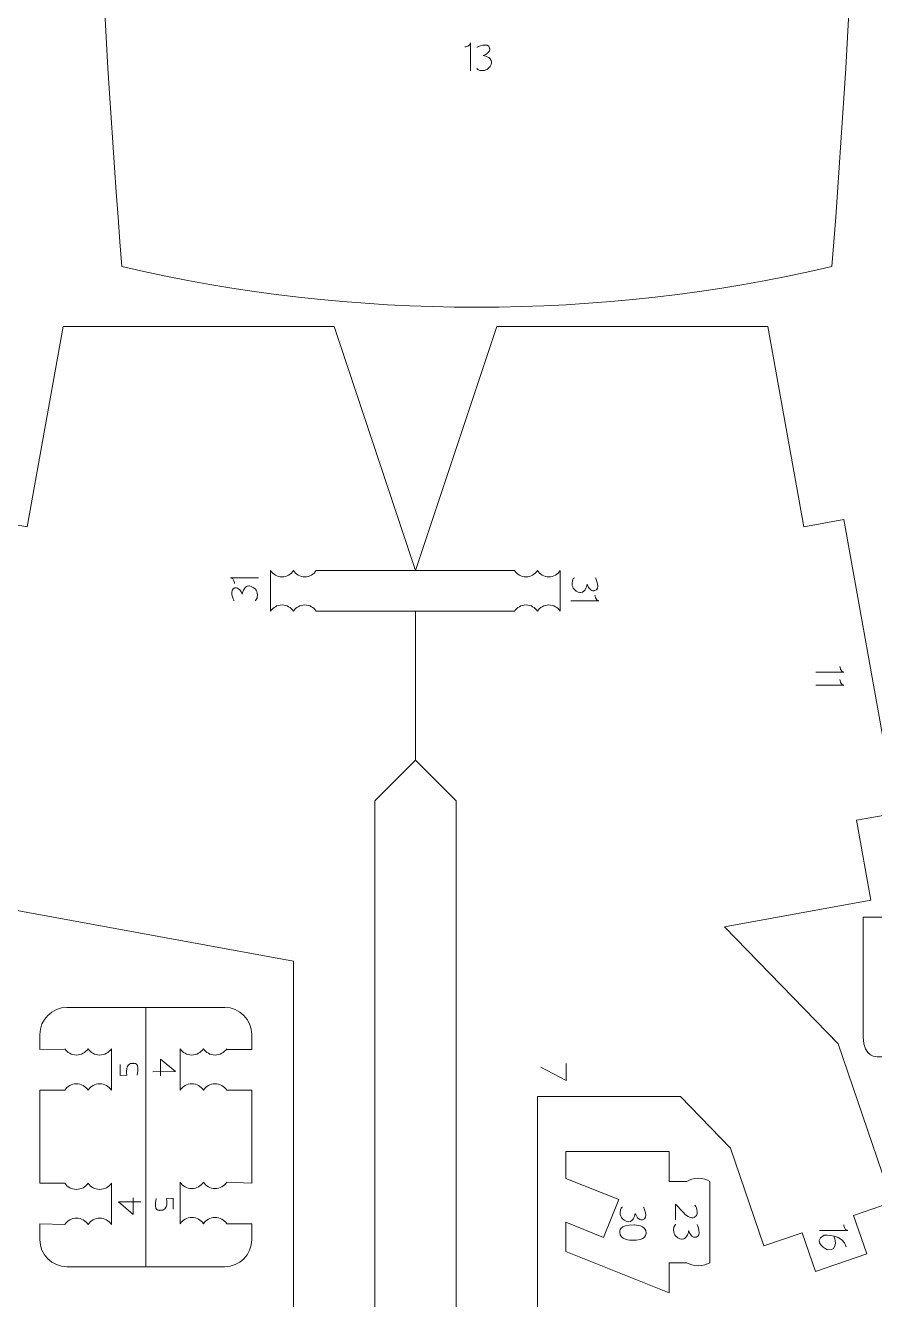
# Model space of a CAD drawing. Header units: centimetres. Extents: x -25 to 25, y -32.5 to 32.5.
# Drawn here: x -7.26 to -0.93, y -14.04 to -4.55 of the extents above; entities that cross this region are included whole.
import ezdxf

# ---------------------------------------------------------------- set-up
doc = ezdxf.new("R2010")
doc.units = ezdxf.units.CM
doc.header["$MEASUREMENT"] = 0
doc.layers.add('Capa 1', color=7, linetype='Continuous')

msp = doc.modelspace()

# ---------------------------------------------------------------- linework, layer by layer
at = {"layer": 'Capa 1', "color": 250, "lineweight": 9}
for points, knots in [([(-6.77172, -0.4231), (-6.77425, -2.39852), (-6.69649, -4.37306), (-6.53858, -6.34217), (-6.53858, -6.34217), (-4.79754, -6.74624), (-2.98788, -6.74636), (-1.24687, -6.34217), (-1.24687, -6.34217), (-1.08897, -4.37306), (-1.01119, -2.39852), (-1.01375, -0.4231), (-1.01375, -0.4231), (-1.01375, -0.4231), (-6.77172, -0.4231), (-6.77172, -0.4231)], [0, 0, 0, 0, 0.2, 0.2, 0.2, 0.2, 0.4, 0.4, 0.4, 0.4, 0.6, 0.6, 0.6, 0.6, 1, 1, 1, 1]), ([(-5.08966, -18.70892), (-5.08966, -18.70892), (-4.35054, -18.70894), (-4.35054, -18.70894), (-4.35054, -18.70894), (-4.35054, -18.70894), (-4.95666, -20.93131), (-4.95666, -20.93131), (-4.95666, -20.93131), (-4.95666, -20.93131), (-5.46175, -20.93131), (-5.46175, -20.93131), (-5.46175, -20.93131), (-5.46175, -20.93131), (-5.46175, -20.62825), (-5.46175, -20.62825), (-5.46175, -20.62825), (-5.46175, -20.62825), (-5.76478, -20.62825), (-5.76478, -20.62825), (-5.76478, -20.62825), (-5.76478, -20.62825), (-5.76478, -20.93131), (-5.76478, -20.93131), (-5.76478, -20.93131), (-5.76478, -20.93131), (-6.26987, -20.93131), (-6.26987, -20.93131), (-6.26987, -20.93131), (-6.26987, -20.93131), (-6.26987, -21.23437), (-6.26987, -21.23437), (-6.26987, -21.23437), (-6.26987, -21.23437), (-7.078, -21.23437), (-7.078, -21.23437), (-7.078, -21.23437), (-7.078, -21.23437), (-7.078, -20.93131), (-7.078, -20.93131), (-7.078, -20.93131), (-7.078, -20.93131), (-7.58309, -20.93131), (-7.58309, -20.93131), (-7.58309, -20.93131), (-7.58309, -20.93131), (-7.58309, -19.31503), (-7.58309, -19.31503), (-7.58309, -19.31503), (-7.58309, -19.31503), (-7.88615, -19.31503), (-7.88615, -19.31503), (-7.88615, -19.31503), (-7.88615, -19.31503), (-7.88615, -17.90079), (-7.88615, -17.90079), (-7.88615, -17.90079), (-7.88615, -17.90079), (-7.58309, -17.90079), (-7.58309, -17.90079), (-7.58309, -17.90079), (-7.58309, -17.90079), (-7.58309, -16.68859), (-7.58309, -16.68859), (-7.58309, -16.68859), (-7.58309, -16.68859), (-7.39303, -16.62009), (-7.39303, -16.62009), (-7.39303, -16.62009), (-7.39303, -16.62009), (-7.49579, -16.33498), (-7.49579, -16.33498), (-7.49579, -16.33498), (-7.49579, -16.33498), (-6.73555, -16.06093), (-6.73555, -16.06093), (-6.73555, -16.06093), (-6.73555, -16.06093), (-6.63278, -16.34603), (-6.63278, -16.34603), (-6.63278, -16.34603), (-6.63278, -16.34603), (-5.87253, -16.07197), (-5.87253, -16.07197), (-5.87253, -16.07197), (-5.87253, -16.07197), (-5.92678, -15.5698), (-5.92678, -15.5698), (-5.92678, -15.5698), (-5.92678, -15.5698), (-6.22808, -15.60235), (-6.22808, -15.60235), (-6.22808, -15.60235), (-6.22808, -15.60235), (-6.31487, -14.7989), (-6.31487, -14.7989), (-6.31487, -14.7989), (-6.31487, -14.7989), (-6.01359, -14.76635), (-6.01359, -14.76635), (-6.01359, -14.76635), (-6.01359, -14.76635), (-6.06784, -14.26418), (-6.06784, -14.26418), (-6.06784, -14.26418), (-6.06784, -14.26418), (-5.25971, -14.26418), (-5.25971, -14.26418), (-5.25971, -14.26418), (-5.25971, -14.26418), (-5.25971, -11.51714), (-5.25971, -11.51714), (-5.25971, -11.51714), (-5.25971, -11.51714), (-7.7442, -11.06435), (-7.7442, -11.06435), (-7.7442, -11.06435), (-7.7442, -11.06435), (-7.63715, -10.46778), (-7.63715, -10.46778), (-7.63715, -10.46778), (-7.63715, -10.46778), (-7.93544, -10.41426), (-7.93544, -10.41426), (-7.93544, -10.41426), (-7.93544, -10.41426), (-7.54291, -8.22682), (-7.54291, -8.22682), (-7.54291, -8.22682), (-7.54291, -8.22682), (-7.24463, -8.28034), (-7.24463, -8.28034), (-7.24463, -8.28034), (-7.24463, -8.28034), (-6.977, -6.78892), (-6.977, -6.78892), (-6.977, -6.78892), (-6.977, -6.78892), (-4.95666, -6.78892), (-4.95666, -6.78892), (-4.95666, -6.78892), (-4.95666, -6.78892), (-4.35054, -8.60721), (-4.35054, -8.60721), (-4.35054, -8.60721), (-4.35054, -8.60721), (-5.0895, -8.60723), (-5.0895, -8.60723)], [0, 0, 0, 0, 0.0263158, 0.0263158, 0.0263158, 0.0263158, 0.0526316, 0.0526316, 0.0526316, 0.0526316, 0.0789474, 0.0789474, 0.0789474, 0.0789474, 0.1052632, 0.1052632, 0.1052632, 0.1052632, 0.1315789, 0.1315789, 0.1315789, 0.1315789, 0.1578947, 0.1578947, 0.1578947, 0.1578947, 0.1842105, 0.1842105, 0.1842105, 0.1842105, 0.2105263, 0.2105263, 0.2105263, 0.2105263, 0.2368421, 0.2368421, 0.2368421, 0.2368421, 0.2631579, 0.2631579, 0.2631579, 0.2631579, 0.2894737, 0.2894737, 0.2894737, 0.2894737, 0.3157895, 0.3157895, 0.3157895, 0.3157895, 0.3421053, 0.3421053, 0.3421053, 0.3421053, 0.3684211, 0.3684211, 0.3684211, 0.3684211, 0.3947368, 0.3947368, 0.3947368, 0.3947368, 0.4210526, 0.4210526, 0.4210526, 0.4210526, 0.4473684, 0.4473684, 0.4473684, 0.4473684, 0.4736842, 0.4736842, 0.4736842, 0.4736842, 0.5, 0.5, 0.5, 0.5, 0.5263158, 0.5263158, 0.5263158, 0.5263158, 0.5526316, 0.5526316, 0.5526316, 0.5526316, 0.5789474, 0.5789474, 0.5789474, 0.5789474, 0.6052632, 0.6052632, 0.6052632, 0.6052632, 0.6315789, 0.6315789, 0.6315789, 0.6315789, 0.6578947, 0.6578947, 0.6578947, 0.6578947, 0.6842105, 0.6842105, 0.6842105, 0.6842105, 0.7105263, 0.7105263, 0.7105263, 0.7105263, 0.7368421, 0.7368421, 0.7368421, 0.7368421, 0.7631579, 0.7631579, 0.7631579, 0.7631579, 0.7894737, 0.7894737, 0.7894737, 0.7894737, 0.8157895, 0.8157895, 0.8157895, 0.8157895, 0.8421053, 0.8421053, 0.8421053, 0.8421053, 0.8684211, 0.8684211, 0.8684211, 0.8684211, 0.8947368, 0.8947368, 0.8947368, 0.8947368, 0.9210526, 0.9210526, 0.9210526, 0.9210526, 0.9473684, 0.9473684, 0.9473684, 0.9473684, 1, 1, 1, 1]), ([(-3.61151, -18.70894), (-3.61151, -18.70894), (-4.35054, -18.70894), (-4.35054, -18.70894), (-4.35054, -18.70894), (-4.35054, -18.70894), (-3.74443, -20.93131), (-3.74443, -20.93131), (-3.74443, -20.93131), (-3.74443, -20.93131), (-3.23934, -20.93131), (-3.23934, -20.93131), (-3.23934, -20.93131), (-3.23934, -20.93131), (-3.23934, -20.62825), (-3.23934, -20.62825), (-3.23934, -20.62825), (-3.23934, -20.62825), (-2.93631, -20.62825), (-2.93631, -20.62825), (-2.93631, -20.62825), (-2.93631, -20.62825), (-2.93631, -20.93131), (-2.93631, -20.93131), (-2.93631, -20.93131), (-2.93631, -20.93131), (-2.43122, -20.93131), (-2.43122, -20.93131), (-2.43122, -20.93131), (-2.43122, -20.93131), (-2.43122, -21.23437), (-2.43122, -21.23437), (-2.43122, -21.23437), (-2.43122, -21.23437), (-1.62307, -21.23437), (-1.62307, -21.23437), (-1.62307, -21.23437), (-1.62307, -21.23437), (-1.62307, -20.93131), (-1.62307, -20.93131), (-1.62307, -20.93131), (-1.62307, -20.93131), (-1.118, -20.93131), (-1.118, -20.93131), (-1.118, -20.93131), (-1.118, -20.93131), (-1.118, -19.31503), (-1.118, -19.31503), (-1.118, -19.31503), (-1.118, -19.31503), (-0.81494, -19.31503), (-0.81494, -19.31503), (-0.81494, -19.31503), (-0.81494, -19.31503), (-0.81494, -17.90079), (-0.81494, -17.90079), (-0.81494, -17.90079), (-0.81494, -17.90079), (-1.118, -17.90079), (-1.118, -17.90079), (-1.118, -17.90079), (-1.118, -17.90079), (-1.118, -16.68859), (-1.118, -16.68859), (-1.118, -16.68859), (-1.118, -16.68859), (-1.30806, -16.62009), (-1.30806, -16.62009), (-1.30806, -16.62009), (-1.30806, -16.62009), (-1.20527, -16.33498), (-1.20527, -16.33498), (-1.20527, -16.33498), (-1.20527, -16.33498), (-1.96554, -16.06093), (-1.96554, -16.06093), (-1.96554, -16.06093), (-1.96554, -16.06093), (-2.06831, -16.34603), (-2.06831, -16.34603), (-2.06831, -16.34603), (-2.06831, -16.34603), (-2.82856, -16.07197), (-2.82856, -16.07197), (-2.82856, -16.07197), (-2.82856, -16.07197), (-2.77431, -15.5698), (-2.77431, -15.5698), (-2.77431, -15.5698), (-2.77431, -15.5698), (-2.473, -15.60235), (-2.473, -15.60235), (-2.473, -15.60235), (-2.473, -15.60235), (-2.38622, -14.7989), (-2.38622, -14.7989), (-2.38622, -14.7989), (-2.38622, -14.7989), (-2.6875, -14.76635), (-2.6875, -14.76635), (-2.6875, -14.76635), (-2.6875, -14.76635), (-2.63325, -14.26418), (-2.63325, -14.26418), (-2.63325, -14.26418), (-2.63325, -14.26418), (-3.44138, -14.26418), (-3.44138, -14.26418), (-3.44138, -14.26418), (-3.44138, -14.26418), (-3.44138, -12.5273), (-3.44138, -12.5273), (-3.44138, -12.5273), (-3.44138, -12.5273), (-2.37599, -12.5273), (-2.37599, -12.5273), (-2.37599, -12.5273), (-2.37599, -12.5273), (-2.00189, -12.91266), (-2.00189, -12.91266), (-2.00189, -12.91266), (-2.00189, -12.91266), (-1.75382, -13.64027), (-1.75382, -13.64027), (-1.75382, -13.64027), (-1.75382, -13.64027), (-1.46698, -13.54247), (-1.46698, -13.54247), (-1.46698, -13.54247), (-1.46698, -13.54247), (-1.36921, -13.82931), (-1.36921, -13.82931), (-1.36921, -13.82931), (-1.36921, -13.82931), (-0.98674, -13.69892), (-0.98674, -13.69892), (-0.98674, -13.69892), (-0.98674, -13.69892), (-1.08454, -13.41208), (-1.08454, -13.41208), (-1.08454, -13.41208), (-1.08454, -13.41208), (-0.7977, -13.31428), (-0.7977, -13.31428), (-0.7977, -13.31428), (-0.7977, -13.31428), (-1.20002, -12.13423), (-1.20002, -12.13423), (-1.20002, -12.13423), (-1.20002, -12.13423), (-2.04594, -11.26283), (-2.04594, -11.26283), (-2.04594, -11.26283), (-2.04594, -11.26283), (-0.95688, -11.06435), (-0.95688, -11.06435), (-0.95688, -11.06435), (-0.95688, -11.06435), (-1.06393, -10.46778), (-1.06393, -10.46778), (-1.06393, -10.46778), (-1.06393, -10.46778), (-0.76565, -10.41426), (-0.76565, -10.41426), (-0.76565, -10.41426), (-0.76565, -10.41426), (-1.15818, -8.22682), (-1.15818, -8.22682), (-1.15818, -8.22682), (-1.15818, -8.22682), (-1.45646, -8.28034), (-1.45646, -8.28034), (-1.45646, -8.28034), (-1.45646, -8.28034), (-1.72409, -6.78892), (-1.72409, -6.78892), (-1.72409, -6.78892), (-1.72409, -6.78892), (-3.74443, -6.78892), (-3.74443, -6.78892), (-3.74443, -6.78892), (-3.74443, -6.78892), (-4.35054, -8.60721), (-4.35054, -8.60721), (-4.35054, -8.60721), (-4.35054, -8.60721), (-3.61167, -8.60725), (-3.61167, -8.60725)], [0, 0, 0, 0, 0.0208333, 0.0208333, 0.0208333, 0.0208333, 0.0416667, 0.0416667, 0.0416667, 0.0416667, 0.0625, 0.0625, 0.0625, 0.0625, 0.0833333, 0.0833333, 0.0833333, 0.0833333, 0.1041667, 0.1041667, 0.1041667, 0.1041667, 0.125, 0.125, 0.125, 0.125, 0.1458333, 0.1458333, 0.1458333, 0.1458333, 0.1666667, 0.1666667, 0.1666667, 0.1666667, 0.1875, 0.1875, 0.1875, 0.1875, 0.2083333, 0.2083333, 0.2083333, 0.2083333, 0.2291667, 0.2291667, 0.2291667, 0.2291667, 0.25, 0.25, 0.25, 0.25, 0.2708333, 0.2708333, 0.2708333, 0.2708333, 0.2916667, 0.2916667, 0.2916667, 0.2916667, 0.3125, 0.3125, 0.3125, 0.3125, 0.3333333, 0.3333333, 0.3333333, 0.3333333, 0.3541667, 0.3541667, 0.3541667, 0.3541667, 0.375, 0.375, 0.375, 0.375, 0.3958333, 0.3958333, 0.3958333, 0.3958333, 0.4166667, 0.4166667, 0.4166667, 0.4166667, 0.4375, 0.4375, 0.4375, 0.4375, 0.4583333, 0.4583333, 0.4583333, 0.4583333, 0.4791667, 0.4791667, 0.4791667, 0.4791667, 0.5, 0.5, 0.5, 0.5, 0.5208333, 0.5208333, 0.5208333, 0.5208333, 0.5416667, 0.5416667, 0.5416667, 0.5416667, 0.5625, 0.5625, 0.5625, 0.5625, 0.5833333, 0.5833333, 0.5833333, 0.5833333, 0.6041667, 0.6041667, 0.6041667, 0.6041667, 0.625, 0.625, 0.625, 0.625, 0.6458333, 0.6458333, 0.6458333, 0.6458333, 0.6666667, 0.6666667, 0.6666667, 0.6666667, 0.6875, 0.6875, 0.6875, 0.6875, 0.7083333, 0.7083333, 0.7083333, 0.7083333, 0.7291667, 0.7291667, 0.7291667, 0.7291667, 0.75, 0.75, 0.75, 0.75, 0.7708333, 0.7708333, 0.7708333, 0.7708333, 0.7916667, 0.7916667, 0.7916667, 0.7916667, 0.8125, 0.8125, 0.8125, 0.8125, 0.8333333, 0.8333333, 0.8333333, 0.8333333, 0.8541667, 0.8541667, 0.8541667, 0.8541667, 0.875, 0.875, 0.875, 0.875, 0.8958333, 0.8958333, 0.8958333, 0.8958333, 0.9166667, 0.9166667, 0.9166667, 0.9166667, 0.9375, 0.9375, 0.9375, 0.9375, 0.9583333, 0.9583333, 0.9583333, 0.9583333, 1, 1, 1, 1]), ([(-5.42975, -8.60723), (-5.41179, -8.63521), (-5.3804, -8.65376), (-5.34469, -8.65376), (-5.34469, -8.65376), (-5.30897, -8.65376), (-5.27758, -8.63521), (-5.25962, -8.60723)], [0, 0, 0, 0, 0.3333333, 0.3333333, 0.3333333, 0.3333333, 1, 1, 1, 1]), ([(-5.25962, -8.60723), (-5.24167, -8.63521), (-5.21028, -8.65376), (-5.17456, -8.65376), (-5.17456, -8.65376), (-5.13885, -8.65376), (-5.10746, -8.63521), (-5.0895, -8.60723)], [0, 0, 0, 0, 0.3333333, 0.3333333, 0.3333333, 0.3333333, 1, 1, 1, 1]), ([(-3.44154, -8.60725), (-3.4595, -8.63523), (-3.49089, -8.65378), (-3.52661, -8.65378), (-3.52661, -8.65378), (-3.56232, -8.65378), (-3.59371, -8.63523), (-3.61167, -8.60725)], [0, 0, 0, 0, 0.3333333, 0.3333333, 0.3333333, 0.3333333, 1, 1, 1, 1]), ([(-3.27142, -8.60725), (-3.28938, -8.63523), (-3.32077, -8.65378), (-3.35648, -8.65378), (-3.35648, -8.65378), (-3.3922, -8.65378), (-3.42359, -8.63523), (-3.44154, -8.60725)], [0, 0, 0, 0, 0.3333333, 0.3333333, 0.3333333, 0.3333333, 1, 1, 1, 1]), ([(-5.42991, -8.91024), (-5.41195, -8.88227), (-5.38056, -8.86372), (-5.34485, -8.86372), (-5.34485, -8.86372), (-5.30914, -8.86372), (-5.27774, -8.88227), (-5.25979, -8.91024)], [0, 0, 0, 0, 0.3333333, 0.3333333, 0.3333333, 0.3333333, 1, 1, 1, 1]), ([(-5.25979, -8.91024), (-5.24183, -8.88227), (-5.21044, -8.86372), (-5.17472, -8.86372), (-5.17472, -8.86372), (-5.13901, -8.86372), (-5.10762, -8.88227), (-5.08966, -8.91024)], [0, 0, 0, 0, 0.3333333, 0.3333333, 0.3333333, 0.3333333, 1, 1, 1, 1]), ([(-3.61151, -8.91026), (-3.61151, -8.91026), (-4.35054, -8.91026), (-4.35054, -8.91026), (-4.35054, -8.91026), (-4.35054, -8.91026), (-4.35054, -10.02145), (-4.35054, -10.02145), (-4.35054, -10.02145), (-4.35054, -10.02145), (-4.04749, -10.32451), (-4.04749, -10.32451), (-4.04749, -10.32451), (-4.04749, -10.32451), (-4.04749, -17.2947), (-4.04749, -17.2947), (-4.04749, -17.2947), (-4.04749, -17.2947), (-4.35054, -17.59774), (-4.35054, -17.59774), (-4.35054, -17.59774), (-4.35054, -17.59774), (-4.35054, -18.40588), (-4.35054, -18.40588), (-4.35054, -18.40588), (-4.35054, -18.40588), (-3.61167, -18.40593), (-3.61167, -18.40593)], [0, 0, 0, 0, 0.125, 0.125, 0.125, 0.125, 0.25, 0.25, 0.25, 0.25, 0.375, 0.375, 0.375, 0.375, 0.5, 0.5, 0.5, 0.5, 0.625, 0.625, 0.625, 0.625, 0.75, 0.75, 0.75, 0.75, 1, 1, 1, 1]), ([(-3.44138, -8.91026), (-3.45934, -8.88229), (-3.49073, -8.86374), (-3.52644, -8.86374), (-3.52644, -8.86374), (-3.56216, -8.86374), (-3.59355, -8.88229), (-3.61151, -8.91026)], [0, 0, 0, 0, 0.3333333, 0.3333333, 0.3333333, 0.3333333, 1, 1, 1, 1]), ([(-3.27126, -8.91026), (-3.28922, -8.88229), (-3.32061, -8.86374), (-3.35632, -8.86374), (-3.35632, -8.86374), (-3.39203, -8.86374), (-3.42342, -8.88229), (-3.44138, -8.91026)], [0, 0, 0, 0, 0.3333333, 0.3333333, 0.3333333, 0.3333333, 1, 1, 1, 1]), ([(-4.35054, -10.02145), (-4.35054, -10.02145), (-4.65359, -10.32451), (-4.65359, -10.32451), (-4.65359, -10.32451), (-4.65359, -10.32451), (-4.65359, -17.2947), (-4.65359, -17.2947), (-4.65359, -17.2947), (-4.65359, -17.2947), (-4.35054, -17.59774), (-4.35054, -17.59774)], [0, 0, 0, 0, 0.25, 0.25, 0.25, 0.25, 0.5, 0.5, 0.5, 0.5, 1, 1, 1, 1]), ([(6.6017, -11.4543), (6.6017, -11.4543), (6.6017, -11.19131), (6.6017, -11.19131), (6.6017, -11.19131), (6.6017, -11.19131), (6.87737, -11.19131), (6.87737, -11.19131), (6.87737, -11.19131), (6.87737, -11.19131), (6.87737, -12.03404), (6.87737, -12.03404), (6.87737, -12.03404), (6.87737, -12.19012), (6.71646, -12.2169), (6.71646, -12.2169), (6.71646, -12.2169), (4.176, -12.21683), (1.63547, -12.22507), (-0.90499, -12.23026), (-0.90499, -12.23026), (-0.90499, -12.23026), (-1.01242, -12.2391), (-1.01242, -12.08303), (-1.01242, -12.08303), (-1.01242, -12.08303), (-1.01242, -11.19131), (-1.01242, -11.19131), (-1.01242, -11.19131), (-1.01242, -11.19131), (-0.73675, -11.19131), (-0.73675, -11.19131), (-0.73675, -11.19131), (-0.73675, -11.19131), (-0.73664, -11.44854), (-0.73664, -11.44854)], [0, 0, 0, 0, 0.1, 0.1, 0.1, 0.1, 0.2, 0.2, 0.2, 0.2, 0.3, 0.3, 0.3, 0.3, 0.4, 0.4, 0.4, 0.4, 0.5, 0.5, 0.5, 0.5, 0.6, 0.6, 0.6, 0.6, 0.7, 0.7, 0.7, 0.7, 0.8, 0.8, 0.8, 0.8, 1, 1, 1, 1]), ([(-6.96203, -12.17306), (-6.96203, -12.17306), (-7.15031, -12.17635), (-7.15031, -12.17635), (-7.15031, -12.17635), (-7.15031, -12.17635), (-7.15031, -12.06447), (-7.15031, -12.06447), (-7.15031, -12.06447), (-7.15031, -11.95341), (-7.05945, -11.86255), (-6.94839, -11.86255), (-6.94839, -11.86255), (-6.94839, -11.86255), (-5.77227, -11.86255), (-5.77227, -11.86255), (-5.77227, -11.86255), (-5.66122, -11.86255), (-5.57035, -11.95341), (-5.57035, -12.06447), (-5.57035, -12.06447), (-5.57035, -12.06447), (-5.57035, -12.17635), (-5.57035, -12.17635), (-5.57035, -12.17635), (-5.57035, -12.17635), (-5.76134, -12.17635), (-5.76134, -12.17635)], [0, 0, 0, 0, 0.125, 0.125, 0.125, 0.125, 0.25, 0.25, 0.25, 0.25, 0.375, 0.375, 0.375, 0.375, 0.5, 0.5, 0.5, 0.5, 0.625, 0.625, 0.625, 0.625, 0.75, 0.75, 0.75, 0.75, 1, 1, 1, 1]), ([(-6.79043, -12.17015), (-6.80875, -12.19869), (-6.84077, -12.21761), (-6.87719, -12.21761), (-6.87719, -12.21761), (-6.91362, -12.21761), (-6.94564, -12.19869), (-6.96396, -12.17015)], [0, 0, 0, 0, 0.3333333, 0.3333333, 0.3333333, 0.3333333, 1, 1, 1, 1]), ([(-6.6169, -12.17015), (-6.63522, -12.19869), (-6.66724, -12.21761), (-6.70367, -12.21761), (-6.70367, -12.21761), (-6.7401, -12.21761), (-6.77211, -12.19869), (-6.79043, -12.17015)], [0, 0, 0, 0, 0.3333333, 0.3333333, 0.3333333, 0.3333333, 1, 1, 1, 1]), ([(-5.93056, -12.17015), (-5.94888, -12.19869), (-5.9809, -12.21761), (-6.01733, -12.21761), (-6.01733, -12.21761), (-6.05375, -12.21761), (-6.08577, -12.19869), (-6.10409, -12.17015)], [0, 0, 0, 0, 0.3333333, 0.3333333, 0.3333333, 0.3333333, 1, 1, 1, 1]), ([(-5.75704, -12.17015), (-5.77535, -12.19869), (-5.80737, -12.21761), (-5.8438, -12.21761), (-5.8438, -12.21761), (-5.88023, -12.21761), (-5.91225, -12.19869), (-5.93056, -12.17015)], [0, 0, 0, 0, 0.3333333, 0.3333333, 0.3333333, 0.3333333, 1, 1, 1, 1]), ([(-6.79027, -12.47922), (-6.80858, -12.45069), (-6.8406, -12.43177), (-6.87703, -12.43177), (-6.87703, -12.43177), (-6.91346, -12.43177), (-6.94548, -12.45069), (-6.96379, -12.47922)], [0, 0, 0, 0, 0.3333333, 0.3333333, 0.3333333, 0.3333333, 1, 1, 1, 1]), ([(-6.61674, -12.47922), (-6.63506, -12.45069), (-6.66707, -12.43177), (-6.7035, -12.43177), (-6.7035, -12.43177), (-6.73993, -12.43177), (-6.77195, -12.45069), (-6.79027, -12.47922)], [0, 0, 0, 0, 0.3333333, 0.3333333, 0.3333333, 0.3333333, 1, 1, 1, 1]), ([(-5.9304, -12.47922), (-5.94872, -12.45069), (-5.98073, -12.43177), (-6.01716, -12.43177), (-6.01716, -12.43177), (-6.05359, -12.43177), (-6.08561, -12.45069), (-6.10393, -12.47922)], [0, 0, 0, 0, 0.3333333, 0.3333333, 0.3333333, 0.3333333, 1, 1, 1, 1]), ([(-5.75687, -12.47922), (-5.77519, -12.45069), (-5.80721, -12.43177), (-5.84363, -12.43177), (-5.84363, -12.43177), (-5.88006, -12.43177), (-5.91208, -12.45069), (-5.9304, -12.47922)], [0, 0, 0, 0, 0.3333333, 0.3333333, 0.3333333, 0.3333333, 1, 1, 1, 1]), ([(-6.96379, -13.17145), (-6.96379, -13.17145), (-7.15031, -13.17145), (-7.15031, -13.17145), (-7.15031, -13.17145), (-7.15031, -13.17145), (-7.15031, -12.47922), (-7.15031, -12.47922), (-7.15031, -12.47922), (-7.15031, -12.47922), (-6.96379, -12.47922), (-6.96379, -12.47922)], [0, 0, 0, 0, 0.25, 0.25, 0.25, 0.25, 0.5, 0.5, 0.5, 0.5, 1, 1, 1, 1]), ([(-5.75687, -12.47922), (-5.75687, -12.47922), (-5.57035, -12.47922), (-5.57035, -12.47922), (-5.57035, -12.47922), (-5.57035, -12.47922), (-5.57035, -13.17145), (-5.57035, -13.17145), (-5.57035, -13.17145), (-5.57035, -13.17145), (-5.75705, -13.16526), (-5.75705, -13.16526)], [0, 0, 0, 0, 0.25, 0.25, 0.25, 0.25, 0.5, 0.5, 0.5, 0.5, 1, 1, 1, 1]), ([(-2.32725, -13.15891), (-2.32725, -13.15891), (-2.46019, -13.15891), (-2.46019, -13.15891), (-2.46019, -13.15891), (-2.46019, -13.15891), (-2.46019, -12.93525), (-2.46019, -12.93525), (-2.46019, -12.93525), (-2.46019, -12.93525), (-3.22926, -12.93525), (-3.22926, -12.93525), (-3.22926, -12.93525), (-3.22926, -12.93525), (-3.22926, -13.13729), (-3.22926, -13.13729), (-3.22926, -13.13729), (-3.22926, -13.13729), (-2.83538, -13.29474), (-2.83538, -13.29474), (-2.83538, -13.29474), (-2.83538, -13.29474), (-2.94788, -13.57614), (-2.94788, -13.57614), (-2.94788, -13.57614), (-2.94788, -13.57614), (-3.22926, -13.46366), (-3.22926, -13.46366), (-3.22926, -13.46366), (-3.22926, -13.46366), (-3.22926, -13.68122), (-3.22926, -13.68122), (-3.22926, -13.68122), (-3.22926, -13.68122), (-2.46019, -13.98867), (-2.46019, -13.98867), (-2.46019, -13.98867), (-2.46019, -13.98867), (-2.46019, -13.765), (-2.46019, -13.765), (-2.46019, -13.765), (-2.46019, -13.765), (-2.32725, -13.765), (-2.32725, -13.765)], [0, 0, 0, 0, 0.0833333, 0.0833333, 0.0833333, 0.0833333, 0.1666667, 0.1666667, 0.1666667, 0.1666667, 0.25, 0.25, 0.25, 0.25, 0.3333333, 0.3333333, 0.3333333, 0.3333333, 0.4166667, 0.4166667, 0.4166667, 0.4166667, 0.5, 0.5, 0.5, 0.5, 0.5833333, 0.5833333, 0.5833333, 0.5833333, 0.6666667, 0.6666667, 0.6666667, 0.6666667, 0.75, 0.75, 0.75, 0.75, 0.8333333, 0.8333333, 0.8333333, 0.8333333, 1, 1, 1, 1]), ([(-6.79027, -13.17145), (-6.80858, -13.19998), (-6.8406, -13.2189), (-6.87703, -13.2189), (-6.87703, -13.2189), (-6.91346, -13.2189), (-6.94548, -13.19998), (-6.96379, -13.17145)], [0, 0, 0, 0, 0.3333333, 0.3333333, 0.3333333, 0.3333333, 1, 1, 1, 1]), ([(-6.61674, -13.17145), (-6.63506, -13.19998), (-6.66707, -13.2189), (-6.7035, -13.2189), (-6.7035, -13.2189), (-6.73993, -13.2189), (-6.77195, -13.19998), (-6.79027, -13.17145)], [0, 0, 0, 0, 0.3333333, 0.3333333, 0.3333333, 0.3333333, 1, 1, 1, 1]), ([(-5.93057, -13.16526), (-5.94889, -13.19379), (-5.98091, -13.21271), (-6.01734, -13.21271), (-6.01734, -13.21271), (-6.05376, -13.21271), (-6.08578, -13.19379), (-6.1041, -13.16526)], [0, 0, 0, 0, 0.3333333, 0.3333333, 0.3333333, 0.3333333, 1, 1, 1, 1]), ([(-5.75705, -13.16526), (-5.77536, -13.19379), (-5.80738, -13.21271), (-5.84381, -13.21271), (-5.84381, -13.21271), (-5.88024, -13.21271), (-5.91226, -13.19379), (-5.93057, -13.16526)], [0, 0, 0, 0, 0.3333333, 0.3333333, 0.3333333, 0.3333333, 1, 1, 1, 1]), ([(-2.15713, -13.15891), (-2.17509, -13.14492), (-2.20648, -13.13565), (-2.24219, -13.13565), (-2.24219, -13.13565), (-2.2779, -13.13565), (-2.30929, -13.14492), (-2.32725, -13.15891)], [0, 0, 0, 0, 0.3333333, 0.3333333, 0.3333333, 0.3333333, 1, 1, 1, 1]), ([(-5.75688, -13.47433), (-5.75688, -13.47433), (-5.57035, -13.47433), (-5.57035, -13.47433), (-5.57035, -13.47433), (-5.57035, -13.47433), (-5.57035, -13.59282), (-5.57035, -13.59282), (-5.57035, -13.59282), (-5.57035, -13.70387), (-5.66122, -13.79474), (-5.77227, -13.79474), (-5.77227, -13.79474), (-5.77227, -13.79474), (-6.94839, -13.79474), (-6.94839, -13.79474), (-6.94839, -13.79474), (-7.05945, -13.79474), (-7.15031, -13.70387), (-7.15031, -13.59282), (-7.15031, -13.59282), (-7.15031, -13.59282), (-7.15031, -13.47433), (-7.15031, -13.47433), (-7.15031, -13.47433), (-7.15031, -13.47433), (-6.96363, -13.48052), (-6.96363, -13.48052)], [0, 0, 0, 0, 0.125, 0.125, 0.125, 0.125, 0.25, 0.25, 0.25, 0.25, 0.375, 0.375, 0.375, 0.375, 0.5, 0.5, 0.5, 0.5, 0.625, 0.625, 0.625, 0.625, 0.75, 0.75, 0.75, 0.75, 1, 1, 1, 1]), ([(-6.7901, -13.48052), (-6.80842, -13.45198), (-6.84044, -13.43307), (-6.87686, -13.43307), (-6.87686, -13.43307), (-6.91329, -13.43307), (-6.94531, -13.45198), (-6.96363, -13.48052)], [0, 0, 0, 0, 0.3333333, 0.3333333, 0.3333333, 0.3333333, 1, 1, 1, 1]), ([(-6.61657, -13.48052), (-6.63489, -13.45198), (-6.66691, -13.43307), (-6.70334, -13.43307), (-6.70334, -13.43307), (-6.73977, -13.43307), (-6.77178, -13.45198), (-6.7901, -13.48052)], [0, 0, 0, 0, 0.3333333, 0.3333333, 0.3333333, 0.3333333, 1, 1, 1, 1]), ([(-5.93041, -13.47433), (-5.94873, -13.44579), (-5.98074, -13.42687), (-6.01717, -13.42687), (-6.01717, -13.42687), (-6.0536, -13.42687), (-6.08562, -13.44579), (-6.10394, -13.47433)], [0, 0, 0, 0, 0.3333333, 0.3333333, 0.3333333, 0.3333333, 1, 1, 1, 1]), ([(-5.75688, -13.47433), (-5.7752, -13.44579), (-5.80722, -13.42687), (-5.84364, -13.42687), (-5.84364, -13.42687), (-5.88007, -13.42687), (-5.91209, -13.44579), (-5.93041, -13.47433)], [0, 0, 0, 0, 0.3333333, 0.3333333, 0.3333333, 0.3333333, 1, 1, 1, 1]), ([(-2.15713, -13.765), (-2.17509, -13.77899), (-2.20648, -13.78826), (-2.24219, -13.78826), (-2.24219, -13.78826), (-2.2779, -13.78826), (-2.30929, -13.77899), (-2.32725, -13.765)], [0, 0, 0, 0, 0.3333333, 0.3333333, 0.3333333, 0.3333333, 1, 1, 1, 1])]:
    msp.add_open_spline(points, degree=3, knots=knots, dxfattribs=at)
at = {"layer": 'Capa 1', "color": 22, "lineweight": 5}
for points in [[(-3.98136, -4.70459), (-3.98136, -4.70459), (-3.94095, -4.70294), (-3.93931, -4.67517)], [(-3.93931, -4.67517), (-3.93931, -4.67517), (-3.93931, -4.88468), (-3.93931, -4.88468)], [(-5.69955, -8.70348), (-5.69955, -8.70348), (-5.7012, -8.66307), (-5.72897, -8.66143)], [(-5.72897, -8.66143), (-5.72897, -8.66143), (-5.51946, -8.66143), (-5.51946, -8.66143)], [(-3.01246, -8.78968), (-3.01246, -8.78968), (-3.01081, -8.83009), (-2.98304, -8.83173)], [(-2.98304, -8.83173), (-2.98304, -8.83173), (-3.19255, -8.83173), (-3.19255, -8.83173)], [(-1.15692, -9.36493), (-1.15692, -9.36493), (-1.36643, -9.36493), (-1.36643, -9.36493)], [(-1.18634, -9.32288), (-1.18634, -9.32288), (-1.18469, -9.36329), (-1.15692, -9.36493)], [(-1.15692, -9.46203), (-1.15692, -9.46203), (-1.36643, -9.46203), (-1.36643, -9.46203)], [(-1.18634, -9.41998), (-1.18634, -9.41998), (-1.18469, -9.46039), (-1.15692, -9.46203)], [(-1.12851, -13.52529), (-1.12851, -13.52529), (-1.33802, -13.52529), (-1.33802, -13.52529)], [(-1.15793, -13.48324), (-1.15793, -13.48324), (-1.15628, -13.52365), (-1.12851, -13.52529)]]:
    msp.add_open_spline(points, degree=3, dxfattribs=at)
for points, knots in [([(-3.89302, -4.86496), (-3.89302, -4.86496), (-3.88579, -4.88344), (-3.84974, -4.88224), (-3.84974, -4.88224), (-3.83103, -4.88162), (-3.81763, -4.87493), (-3.80791, -4.86728), (-3.80791, -4.86728), (-3.78421, -4.84858), (-3.78299, -4.81954), (-3.78299, -4.81954), (-3.78299, -4.81954), (-3.78421, -4.77783), (-3.84543, -4.76979), (-3.84543, -4.76979), (-3.84543, -4.76979), (-3.78547, -4.7475), (-3.79784, -4.71537), (-3.79784, -4.71537), (-3.79784, -4.71537), (-3.80648, -4.66594), (-3.89302, -4.70793), (-3.89302, -4.70793)], [0, 0, 0, 0, 0.1428571, 0.1428571, 0.1428571, 0.1428571, 0.2857143, 0.2857143, 0.2857143, 0.2857143, 0.4285714, 0.4285714, 0.4285714, 0.4285714, 0.5714286, 0.5714286, 0.5714286, 0.5714286, 0.7142857, 0.7142857, 0.7142857, 0.7142857, 1, 1, 1, 1]), ([(-5.54605, -8.83173), (-5.54605, -8.83173), (-5.52757, -8.8245), (-5.52877, -8.78845), (-5.52877, -8.78845), (-5.52939, -8.76974), (-5.53608, -8.75634), (-5.54373, -8.74662), (-5.54373, -8.74662), (-5.56243, -8.72292), (-5.59147, -8.7217), (-5.59147, -8.7217), (-5.59147, -8.7217), (-5.63318, -8.72292), (-5.64122, -8.78414), (-5.64122, -8.78414), (-5.64122, -8.78414), (-5.66351, -8.72418), (-5.69564, -8.73655), (-5.69564, -8.73655), (-5.69564, -8.73655), (-5.74507, -8.74519), (-5.70308, -8.83173), (-5.70308, -8.83173)], [0, 0, 0, 0, 0.1428571, 0.1428571, 0.1428571, 0.1428571, 0.2857143, 0.2857143, 0.2857143, 0.2857143, 0.4285714, 0.4285714, 0.4285714, 0.4285714, 0.5714286, 0.5714286, 0.5714286, 0.5714286, 0.7142857, 0.7142857, 0.7142857, 0.7142857, 1, 1, 1, 1]), ([(-3.16596, -8.66143), (-3.16596, -8.66143), (-3.18444, -8.66866), (-3.18324, -8.70471), (-3.18324, -8.70471), (-3.18262, -8.72342), (-3.17593, -8.73682), (-3.16828, -8.74654), (-3.16828, -8.74654), (-3.14958, -8.77024), (-3.12054, -8.77146), (-3.12054, -8.77146), (-3.12054, -8.77146), (-3.07883, -8.77024), (-3.07079, -8.70902), (-3.07079, -8.70902), (-3.07079, -8.70902), (-3.0485, -8.76898), (-3.01637, -8.75661), (-3.01637, -8.75661), (-3.01637, -8.75661), (-2.96694, -8.74797), (-3.00893, -8.66143), (-3.00893, -8.66143)], [0, 0, 0, 0, 0.1428571, 0.1428571, 0.1428571, 0.1428571, 0.2857143, 0.2857143, 0.2857143, 0.2857143, 0.4285714, 0.4285714, 0.4285714, 0.4285714, 0.5714286, 0.5714286, 0.5714286, 0.5714286, 0.7142857, 0.7142857, 0.7142857, 0.7142857, 1, 1, 1, 1]), ([(-6.55026, -12.28883), (-6.55026, -12.28883), (-6.55074, -12.36943), (-6.55074, -12.36943), (-6.55074, -12.36943), (-6.55074, -12.36943), (-6.50106, -12.36653), (-6.50106, -12.36653)], [0, 0, 0, 0, 0.3333333, 0.3333333, 0.3333333, 0.3333333, 1, 1, 1, 1]), ([(-6.50106, -12.36653), (-6.50106, -12.36653), (-6.52226, -12.27393), (-6.45068, -12.27937), (-6.45068, -12.27937), (-6.45068, -12.27937), (-6.40161, -12.26958), (-6.42558, -12.36653)], [0, 0, 0, 0, 0.3333333, 0.3333333, 0.3333333, 0.3333333, 1, 1, 1, 1]), ([(-6.24992, -12.37234), (-6.24992, -12.37234), (-6.24992, -12.24738), (-6.24992, -12.24738), (-6.24992, -12.24738), (-6.24992, -12.24738), (-6.13932, -12.34137), (-6.13932, -12.34137), (-6.13932, -12.34137), (-6.13932, -12.34137), (-6.30745, -12.34246), (-6.30745, -12.34246)], [0, 0, 0, 0, 0.25, 0.25, 0.25, 0.25, 0.5, 0.5, 0.5, 0.5, 1, 1, 1, 1]), ([(-3.22718, -12.28101), (-3.22718, -12.28101), (-3.22718, -12.40627), (-3.22718, -12.40627), (-3.22718, -12.40627), (-3.22718, -12.40627), (-3.41676, -12.30905), (-3.41676, -12.30905)], [0, 0, 0, 0, 0.3333333, 0.3333333, 0.3333333, 0.3333333, 1, 1, 1, 1]), ([(-6.45384, -13.2812), (-6.45384, -13.2812), (-6.45384, -13.40616), (-6.45384, -13.40616), (-6.45384, -13.40616), (-6.45384, -13.40616), (-6.56444, -13.31217), (-6.56444, -13.31217), (-6.56444, -13.31217), (-6.56444, -13.31217), (-6.39631, -13.31108), (-6.39631, -13.31108)], [0, 0, 0, 0, 0.25, 0.25, 0.25, 0.25, 0.5, 0.5, 0.5, 0.5, 1, 1, 1, 1]), ([(-6.20628, -13.2874), (-6.20628, -13.2874), (-6.18508, -13.38), (-6.25666, -13.37456), (-6.25666, -13.37456), (-6.25666, -13.37456), (-6.30573, -13.38435), (-6.28176, -13.2874)], [0, 0, 0, 0, 0.3333333, 0.3333333, 0.3333333, 0.3333333, 1, 1, 1, 1]), ([(-6.15708, -13.3651), (-6.15708, -13.3651), (-6.1566, -13.2845), (-6.1566, -13.2845), (-6.1566, -13.2845), (-6.1566, -13.2845), (-6.20628, -13.2874), (-6.20628, -13.2874)], [0, 0, 0, 0, 0.3333333, 0.3333333, 0.3333333, 0.3333333, 1, 1, 1, 1]), ([(-2.80769, -13.35002), (-2.80769, -13.35002), (-2.82617, -13.35725), (-2.82497, -13.3933), (-2.82497, -13.3933), (-2.82435, -13.41201), (-2.81766, -13.42541), (-2.81001, -13.43513), (-2.81001, -13.43513), (-2.79131, -13.45883), (-2.76227, -13.46005), (-2.76227, -13.46005), (-2.76227, -13.46005), (-2.72056, -13.45883), (-2.71252, -13.39761), (-2.71252, -13.39761), (-2.71252, -13.39761), (-2.69023, -13.45757), (-2.6581, -13.4452), (-2.6581, -13.4452), (-2.6581, -13.4452), (-2.60867, -13.43656), (-2.65066, -13.35002), (-2.65066, -13.35002)], [0, 0, 0, 0, 0.1428571, 0.1428571, 0.1428571, 0.1428571, 0.2857143, 0.2857143, 0.2857143, 0.2857143, 0.4285714, 0.4285714, 0.4285714, 0.4285714, 0.5714286, 0.5714286, 0.5714286, 0.5714286, 0.7142857, 0.7142857, 0.7142857, 0.7142857, 1, 1, 1, 1]), ([(-2.35784, -13.38708), (-2.35784, -13.38708), (-2.41222, -13.329), (-2.41222, -13.329), (-2.41222, -13.329), (-2.41222, -13.329), (-2.41222, -13.44432), (-2.41222, -13.44432)], [0, 0, 0, 0, 0.3333333, 0.3333333, 0.3333333, 0.3333333, 1, 1, 1, 1]), ([(-2.2676, -13.33516), (-2.2676, -13.33516), (-2.22679, -13.39699), (-2.2676, -13.42415), (-2.2676, -13.42415), (-2.2676, -13.42415), (-2.2985, -13.45507), (-2.35784, -13.38708)], [0, 0, 0, 0, 0.3333333, 0.3333333, 0.3333333, 0.3333333, 1, 1, 1, 1]), ([(-2.8274, -13.53711), (-2.8274, -13.53711), (-2.83509, -13.47749), (-2.71819, -13.4835), (-2.71819, -13.4835), (-2.71819, -13.4835), (-2.62913, -13.4835), (-2.63143, -13.54443)], [0, 0, 0, 0, 0.3333333, 0.3333333, 0.3333333, 0.3333333, 1, 1, 1, 1]), ([(-2.409, -13.47962), (-2.409, -13.47962), (-2.42748, -13.48685), (-2.42628, -13.5229), (-2.42628, -13.5229), (-2.42566, -13.54161), (-2.41897, -13.55501), (-2.41132, -13.56473), (-2.41132, -13.56473), (-2.39262, -13.58843), (-2.36358, -13.58965), (-2.36358, -13.58965), (-2.36358, -13.58965), (-2.32187, -13.58843), (-2.31383, -13.52721), (-2.31383, -13.52721), (-2.31383, -13.52721), (-2.29154, -13.58717), (-2.25941, -13.5748), (-2.25941, -13.5748), (-2.25941, -13.5748), (-2.20998, -13.56616), (-2.25197, -13.47962), (-2.25197, -13.47962)], [0, 0, 0, 0, 0.1428571, 0.1428571, 0.1428571, 0.1428571, 0.2857143, 0.2857143, 0.2857143, 0.2857143, 0.4285714, 0.4285714, 0.4285714, 0.4285714, 0.5714286, 0.5714286, 0.5714286, 0.5714286, 0.7142857, 0.7142857, 0.7142857, 0.7142857, 1, 1, 1, 1]), ([(-2.63162, -13.54443), (-2.63162, -13.54443), (-2.62397, -13.6041), (-2.74081, -13.59811), (-2.74081, -13.59811), (-2.74081, -13.59811), (-2.82986, -13.59807), (-2.82762, -13.53711)], [0, 0, 0, 0, 0.3333333, 0.3333333, 0.3333333, 0.3333333, 1, 1, 1, 1]), ([(-1.23002, -13.57012), (-1.23002, -13.57012), (-1.18947, -13.67396), (-1.27813, -13.66901), (-1.27813, -13.66901), (-1.27813, -13.66901), (-1.3999, -13.61382), (-1.30421, -13.55856), (-1.30421, -13.55856), (-1.30421, -13.55856), (-1.15914, -13.55362), (-1.13938, -13.64753)], [0, 0, 0, 0, 0.25, 0.25, 0.25, 0.25, 0.5, 0.5, 0.5, 0.5, 1, 1, 1, 1])]:
    msp.add_open_spline(points, degree=3, knots=knots, dxfattribs=at)
at = {"layer": 'Capa 1', "color": 250, "lineweight": 9}
for points in [[(-5.42975, -8.60723), (-5.42975, -8.60723), (-5.42991, -8.91024), (-5.42991, -8.91024)], [(-3.27142, -8.60725), (-3.27142, -8.60725), (-3.27126, -8.91026), (-3.27126, -8.91026)], [(-5.08966, -8.91024), (-5.08966, -8.91024), (-4.35054, -8.91026), (-4.35054, -8.91026)], [(-6.36033, -11.86255), (-6.36033, -11.86255), (-6.36033, -13.79474), (-6.36033, -13.79474)], [(-6.61674, -12.47922), (-6.61674, -12.47922), (-6.6169, -12.17015), (-6.6169, -12.17015)], [(-6.10409, -12.17015), (-6.10409, -12.17015), (-6.10393, -12.47922), (-6.10393, -12.47922)], [(-6.61657, -13.48052), (-6.61657, -13.48052), (-6.61674, -13.17145), (-6.61674, -13.17145)], [(-6.1041, -13.16526), (-6.1041, -13.16526), (-6.10394, -13.47433), (-6.10394, -13.47433)], [(-2.15713, -13.765), (-2.15713, -13.765), (-2.15713, -13.15891), (-2.15713, -13.15891)], [(-5.75688, -13.47433), (-5.75688, -13.47433), (-5.57035, -13.47433), (-5.57035, -13.47433)]]:
    msp.add_open_spline(points, degree=3, dxfattribs=at)

doc.saveas('drawing.dxf')
